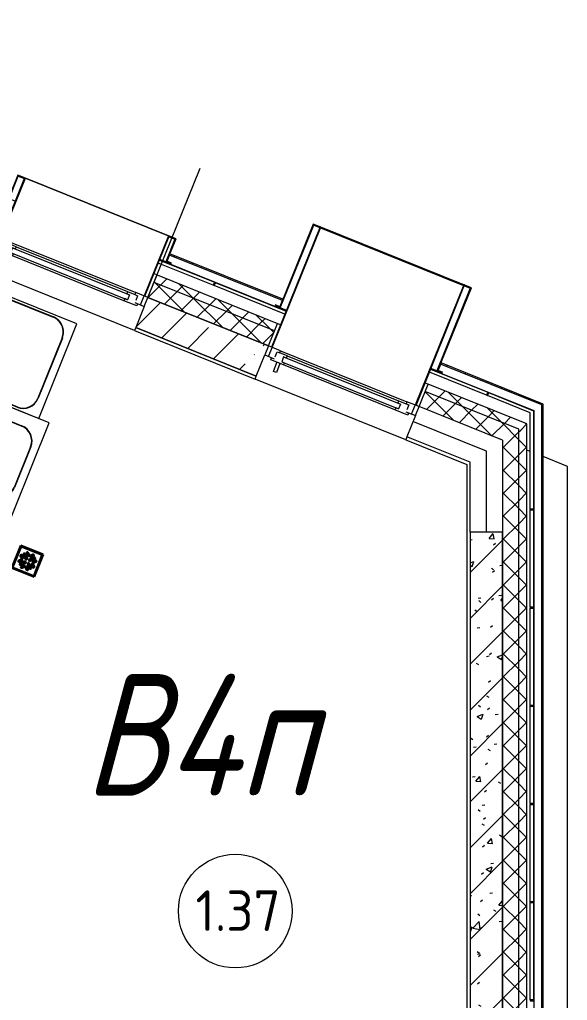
# Model space of a CAD drawing. Header units: millimetres. Extents: x -584918 to 2941280, y 3000189 to 4229862.
# Drawn here: x -411009 to -407636, y 3686126 to 3692171 of the extents above; entities that cross this region are included whole.
import ezdxf

# ---------------------------------------------------------------- set-up
doc = ezdxf.new("R2010")
doc.units = ezdxf.units.MM
for name, color, linetype, lineweight in [('_ Окна', 7, 'Continuous', 0), ('Витраж', 7, 'Continuous', 0), ('Линии', 7, 'Continuous', 0), ('Марки помещений', 7, 'Continuous', 0), ('Обобщенные модели', 7, 'Continuous', 0), ('Окна', 7, 'Continuous', 0), ('Перекрытие', 7, 'Continuous', 0), ('Сантехника', 7, 'Continuous', 0), ('Стены', 7, 'Continuous', 0), ('Стены внутренние', 7, 'Continuous', 0), ('Стены наружные', 7, 'Continuous', 0), ('Стены несущие', 7, 'Continuous', 0), ('Стены отделка', 7, 'Continuous', 0), ('Стены перегородки', 7, 'Continuous', 0), ('Стены штриховка', 7, 'Continuous', 0), ('экспертиза ДУ категории', 1, 'Continuous', 0)]:
    doc.layers.add(name, color=color, linetype=linetype, lineweight=lineweight)
doc.styles.add('GOST Common_2', font='', dxfattribs={"height": 500})
doc.styles.add('mytext', font='isocpeur.ttf', dxfattribs={"width": 0.8, "oblique": 14.999978})
doc.styles.get('GOST Common_2').set_extended_font_data('GOST Common')
pattern_1 = [(45, (-437515.92, 3663725.22), (-235.7317, 235.7317), []), (45, (-437358.77, 3663725.22), (-235.7317, 235.7317), [])]
pattern_2 = [(45, (-437515.92, 3663725.22), (-70.71068, 70.71068), []), (135, (-437515.92, 3663725.22), (-70.71068, -70.71068), [])]

# ---------------------------------------------------------------- blocks, each defined once
blk = doc.blocks.new('VM_Ванная моечная 2-секционная - ГхШ 700х1200-V184-АР Этаж 01')
at = {"layer": 'Сантехника'}
for p, q in [((-600, 0), (600, 0)), ((-600, -5), (-600, 0)), ((600, 0), (600, -5)), ((-600, -5), (-600, -700)), ((-600, -5), (600, -5)), ((600, -700), (600, -5)), ((-450, -150), (-150, -150)), ((-450, -152), (-150, -152)), ((150, -150), (420.7, -150)), ((150, -152), (420.7, -152)), ((-550, -550), (-550, -250)), ((-548, -550), (-548, -250)), ((-52, -250), (-52, -550)), ((-50, -250), (-50, -550)), ((50, -550), (50, -250)), ((52, -550), (52, -250)), ((518.7, -250), (518.7, -550)), ((520.7, -250), (520.7, -550)), ((-150, -648), (-450, -648)), ((-150, -650), (-450, -650)), ((420.7, -648), (150, -648)), ((420.7, -650), (150, -650)), ((-600, -700), (600, -700))]:
    blk.add_line(p, q, dxfattribs=at)
at = {"layer": 'Сантехника', "color": 253, "true_color": 0xaaaaaa}
for p, q in [((-175, -250), (-170.4, -235.9)), ((-169.6, -234.9), (-158.2, -226.6)), ((-157.4, -226.2), (-142.6, -226.2)), ((-141.8, -226.6), (-130.4, -234.9)), ((-129.6, -235.9), (-125, -250)), ((425, -250), (429.6, -235.9)), ((430.8, -234.5), (441.8, -226.6)), ((442.6, -226.2), (457.4, -226.2)), ((458.2, -226.6), (469.6, -234.9)), ((470.4, -235.9), (475, -250)), ((-170.4, -264.1), (-175, -250)), ((-158.2, -273.4), (-169.6, -265.1)), ((-142.6, -273.8), (-157.4, -273.8)), ((-130.4, -265.1), (-141.8, -273.4)), ((-125, -250), (-129.6, -264.1)), ((429.6, -264.1), (425, -250)), ((441.8, -273.4), (430.4, -265.1)), ((457.4, -273.8), (442.6, -273.8)), ((469.6, -265.1), (458.2, -273.4)), ((475, -250), (470.4, -264.1))]:
    blk.add_line(p, q, dxfattribs=at)
at = {"layer": 'Сантехника', "flags": 128}
for points in [[(-25, -125), (-24.5, -122.1), (-23.1, -119.3), (-20.8, -116.7), (-17.7, -114.4), (-13.9, -112.5), (-9.6, -111.1), (-4.9, -110.3), (0, -110), (4.9, -110.3), (9.6, -111.1), (13.9, -112.5), (17.7, -114.4), (20.8, -116.7), (23.1, -119.3), (24.5, -122.1), (25, -125)], [(25, -125), (24.5, -127.9), (23.1, -130.7), (20.8, -133.3), (17.7, -135.6), (13.9, -137.5), (9.6, -138.9), (4.9, -139.7), (0, -140), (-4.9, -139.7), (-9.6, -138.9), (-13.9, -137.5), (-17.7, -135.6), (-20.8, -133.3), (-23.1, -130.7), (-24.5, -127.9), (-25, -125)]]:
    blk.add_lwpolyline(points, dxfattribs=at)
at = {"layer": 'Сантехника'}
for centre, radius, start, end in [((-450, -250), 100, 90, 180), ((-450, -250), 98, 90, 180), ((-150, -250), 100, 360, 90), ((-150, -250), 98, 0, 90), ((150, -250), 100, 90, 180), ((150, -250), 98, 90, 180), ((420.7, -250), 100, 0, 90), ((420.7, -250), 98, 0, 90), ((-150, -250), 25, 0, 180), ((450, -250), 25, 0, 180), ((-150, -250), 25, 180, 360), ((450, -250), 25, 180, 360), ((-450, -550), 100, 180, 270), ((-450, -550), 98, 180, 270), ((-150, -550), 98, 270, 0), ((-150, -550), 100, 270, 0), ((150, -550), 100, 180, 270), ((150, -550), 98, 180, 270), ((420.7, -550), 100, 270, 0), ((420.7, -550), 98, 270, 0)]:
    blk.add_arc(centre, radius, start, end, dxfattribs=at)
blk = doc.blocks.new('VM_Ванная моечная 1-секционная - Ванна моечная для яиц-1155686-АР Этаж 01')
at = {"layer": 'Сантехника'}
for p, q in [((-315, 0), (315, 0)), ((-315, -5), (-315, 0)), ((315, 0), (315, -5)), ((-315, -5), (-315, -630)), ((-315, -5), (315, -5)), ((-200, -50), (200, -50)), ((-200, -52), (200, -52)), ((315, -630), (315, -5)), ((-300, -480), (-300, -150)), ((-298, -480), (-298, -150)), ((298, -150), (298, -480)), ((300, -150), (300, -480)), ((200, -578), (-200, -578)), ((200, -580), (-200, -580)), ((-315, -630), (315, -630))]:
    blk.add_line(p, q, dxfattribs=at)
at = {"layer": 'Сантехника', "color": 253, "true_color": 0xaaaaaa}
for p, q in [((140, -150), (144.6, -135.9)), ((144.6, -164.1), (140, -150)), ((145.4, -134.9), (156.8, -126.6)), ((156.8, -173.4), (145.4, -165.1)), ((157.6, -126.2), (172.4, -126.2)), ((172.4, -173.8), (157.6, -173.8)), ((173.2, -126.6), (184.6, -134.9)), ((184.6, -165.1), (173.2, -173.4)), ((185.4, -135.9), (190, -150)), ((190, -150), (185.4, -164.1))]:
    blk.add_line(p, q, dxfattribs=at)
at = {"layer": 'Сантехника', "flags": 128}
for points in [[(-10, -25), (-9.5, -22.1), (-8.1, -19.3), (-5.8, -16.7), (-2.7, -14.4), (1.1, -12.5), (5.4, -11.1), (10.1, -10.3), (15, -10), (19.9, -10.3), (24.6, -11.1), (28.9, -12.5), (32.7, -14.4), (35.8, -16.7), (38.1, -19.3), (39.5, -22.1), (40, -25)], [(40, -25), (39.5, -27.9), (38.1, -30.7), (35.8, -33.3), (32.7, -35.6), (28.9, -37.5), (24.6, -38.9), (19.9, -39.7), (15, -40), (10.1, -39.7), (5.4, -38.9), (1.1, -37.5), (-2.7, -35.6), (-5.8, -33.3), (-8.1, -30.7), (-9.5, -27.9), (-10, -25)]]:
    blk.add_lwpolyline(points, dxfattribs=at)
at = {"layer": 'Сантехника'}
for centre, radius, start, end in [((-200, -150), 100, 90, 180), ((-200, -150), 98, 90, 180), ((200, -150), 100, 360, 90), ((200, -150), 98, 0, 90), ((165, -150), 25, 0, 180), ((165, -150), 25, 180, 360), ((-200, -480), 100, 180, 270), ((-200, -480), 98, 180, 270), ((200, -480), 98, 270, 0), ((200, -480), 100, 270, 0)]:
    blk.add_arc(centre, radius, start, end, dxfattribs=at)
blk = doc.blocks.new('ADSK_Трап_ПП_Вертикальный - DN50-V195-АР Этаж 01')
at = {"layer": 'Сантехника', "lineweight": 30}
for p, q in [((74, 74), (-74, 74)), ((-74, 74), (-74, -74)), ((-70, 70), (70, 70)), ((-70, -70), (-70, 70)), ((70, 70), (70, -70)), ((74, -74), (74, 74)), ((-51, 14.9), (-40.4, 4.3)), ((-43.9, 22), (-33.3, 11.4)), ((-15.5, 8), (-36.7, 29.2)), ((-8.4, 15), (-29.6, 36.2)), ((-22.4, 43.4), (-11.8, 32.8)), ((-15.4, 50.5), (-4.7, 39.9)), ((14.9, 51), (4.3, 40.4)), ((8, 15.5), (29.2, 36.7)), ((22, 43.9), (11.4, 33.3)), ((15, 8.4), (36.2, 29.6)), ((43.4, 22.4), (32.8, 11.8)), ((50.5, 15.4), (39.9, 4.7)), ((-50.5, -15.4), (-39.9, -4.7)), ((-43.4, -22.4), (-32.8, -11.8)), ((-15, -8.4), (-36.2, -29.6)), ((-8, -15.5), (-29.2, -36.7)), ((-22, -43.9), (-11.4, -33.3)), ((-14.9, -51), (-4.3, -40.4)), ((15.4, -50.5), (4.7, -39.9)), ((8.4, -15), (29.6, -36.2)), ((22.4, -43.4), (11.8, -32.8)), ((15.5, -8), (36.7, -29.2)), ((43.9, -22), (33.3, -11.4)), ((51, -14.9), (40.4, -4.3)), ((-74, -74), (74, -74)), ((70, -70), (-70, -70))]:
    blk.add_line(p, q, dxfattribs=at)
for centre, radius, start, end in [((-47.4, 18.4), 5, 45, 225), ((-36.8, 7.8), 5, 225, 45), ((-33.2, 32.7), 4.99, 45, 225), ((-18.9, 47), 5, 45, 225), ((-12, 11.5), 4.99, 225, 45), ((-8.3, 36.4), 5, 225, 45), ((7.8, 36.8), 5, 135, 315), ((11.5, 12), 4.99, 135, 315), ((18.4, 47.4), 5, 315, 135), ((32.7, 33.2), 4.99, 315, 135), ((36.4, 8.3), 5, 135, 315), ((47, 18.9), 5, 315, 135), ((-47, -18.9), 5, 135, 315), ((-36.4, -8.3), 5, 315, 135), ((-32.7, -33.2), 4.99, 135, 315), ((-18.4, -47.4), 5, 135, 315), ((-11.5, -12), 4.99, 315, 135), ((-7.8, -36.8), 5, 315, 135), ((8.3, -36.4), 5, 45, 225), ((12, -11.5), 4.99, 45, 225), ((18.9, -47), 5, 225, 45), ((33.2, -32.7), 4.99, 225, 45), ((36.8, -7.8), 5, 45, 225), ((47.4, -18.4), 5, 225, 45)]:
    blk.add_arc(centre, radius, start, end, dxfattribs=at)
blk = doc.blocks.new('ВК_Домодедово_rvt-1-АР Этаж 01')
at = {"layer": 'Сантехника', "color": 253, "lineweight": 9, "true_color": 0xaaaaaa}
for name, p, rotation in [('VM_Ванная моечная 1-секционная - Ванна моечная для яиц-1155686-АР Этаж 01', (26157.4, 26513.8), 68.05130091645783), ('VM_Ванная моечная 2-секционная - ГхШ 700х1200-V184-АР Этаж 01', (25815.4, 25665.1), 68.05130091645731), ('ADSK_Трап_ПП_Вертикальный - DN50-V195-АР Этаж 01', (26554.4, 25107.5), 338.0499999999996)]:
    blk.add_blockref(name, p, dxfattribs=dict(at, rotation=rotation))
blk = doc.blocks.new('Откос с зашивкой _верх_низ_ - Откос-7922502-АР Этаж 01')
at = {"layer": 'Обобщенные модели'}
for p, q in [((-525, 100), (-525, -50)), ((-475, 100), (-525, 100)), ((-520, -55), (-520, 95)), ((-520, 95), (-475, 95)), ((-480, 100), (-480, -300)), ((-475, 100), (-480, 100)), ((475, 100), (-475, 100)), ((-475, -300), (-475, 100)), ((-475, 95), (-475, 100)), ((-475, 100), (475, 100)), ((480, 100), (475, 100)), ((475, 100), (475, -300)), ((525, 100), (475, 100)), ((475, 100), (475, 95)), ((475, 95), (520, 95)), ((480, -300), (480, 100)), ((520, 95), (520, -55)), ((525, -50), (525, 100)), ((-525, -50), (-555, -50)), ((-555, -50), (-555, -55)), ((-555, -55), (-520, -55)), ((-480, -55), (-520, -55)), ((520, -55), (480, -55)), ((520, -55), (555, -55)), ((555, -50), (525, -50)), ((555, -55), (555, -50))]:
    blk.add_line(p, q, dxfattribs=at)
blk = doc.blocks.new('Откос с зашивкой _верх_низ_ - Откос-7922460-АР Этаж 01')
at = {"layer": 'Обобщенные модели'}
for p, q in [((-525, 500), (-525, -50)), ((-475, 500), (-525, 500)), ((-520, -55), (-520, 495)), ((-520, 495), (-475, 495)), ((-480, 500), (-480, -300)), ((-475, 500), (-480, 500)), ((475, 500), (-475, 500)), ((-475, -300), (-475, 500)), ((-475, 495), (-475, 500)), ((-475, 500), (475, 500)), ((-475, 495), (475, 495)), ((480, 500), (475, 500)), ((475, 500), (475, -300)), ((525, 500), (475, 500)), ((475, 500), (475, 495)), ((475, 495), (520, 495)), ((480, -300), (480, 500)), ((520, 495), (520, -55)), ((525, -50), (525, 500)), ((-525, -50), (-555, -50)), ((-555, -50), (-555, -55)), ((-555, -55), (-520, -55)), ((-480, -55), (-520, -55)), ((520, -55), (480, -55)), ((520, -55), (555, -55)), ((555, -50), (525, -50)), ((555, -55), (555, -50))]:
    blk.add_line(p, q, dxfattribs=at)
blk = doc.blocks.new('Окно_ПВХ_1Створка_1Фрамуга-верх - ОП_1800_h_х950_1ст1фр-7964606-АР Этаж 01')
at = {"layer": '_ Окна'}
for p, q in [((-419, 100), (-500, 100)), ((-500, 100), (-500, 40)), ((-475, 40), (-475, 100)), ((-437, 54), (-437, 86)), ((-437, 86), (-419, 86)), ((-419, 86), (-419, 100)), ((-370, 86), (-419, 86)), ((-388, 72), (-388, 40)), ((-370, 72), (-388, 72)), ((-388, 72), (388, 72)), ((-370, 86), (-370, 72)), ((370, 86), (370, 72)), ((370, 86), (419, 86)), ((370, 72), (388, 72)), ((388, 72), (388, 40)), ((419, 100), (419, 86)), ((500, 100), (419, 100)), ((419, 86), (437, 86)), ((437, 86), (437, 54)), ((475, 40), (475, 100)), ((500, 40), (500, 100)), ((-500, 40), (-437, 40)), ((-455, 26), (-455, 40)), ((-370, 26), (-455, 26)), ((-388, 40), (-370, 40)), ((-388, 40), (388, 40)), ((-370, 40), (-370, 26)), ((370, 40), (370, 26)), ((388, 40), (370, 40)), ((455, 26), (370, 26)), ((437, 40), (500, 40)), ((455, 40), (455, 26))]:
    blk.add_line(p, q, dxfattribs=at)
at = {"layer": 'Окна'}
for p, q in [((-419, 100), (419, 100)), ((-370, 86), (370, 86)), ((-413.5, -34), (-413.5, 26)), ((-393.5, 26), (-393.5, -34)), ((370, 26), (-370, 26)), ((-393.5, -34), (-413.5, -34))]:
    blk.add_line(p, q, dxfattribs=at)
blk = doc.blocks.new('Прямоугольный импост - 5х20 мм  _зазор керамогранита цоколя_-7684918-АР Этаж 01')
at = {"layer": 'Витраж'}
for p, q in [((-2.5, -10), (-2.5, 10)), ((-2.5, 10), (2.5, 10)), ((2.5, 10), (2.5, -10)), ((2.5, -10), (-2.5, -10))]:
    blk.add_line(p, q, dxfattribs=at)
blk = doc.blocks.new('ASVP_Марка_Помещение_ДваЗначения - Номер Площадь-685795-АР Этаж 01')
at = {"layer": 'Марки помещений'}
blk.add_circle((0, 0), 3.5, dxfattribs=at)

msp = doc.modelspace()

# ---------------------------------------------------------------- hatches: boundary and pattern name
at = {"layer": 'Стены внутренние'}
h = msp.add_hatch(dxfattribs=at)
h.set_pattern_fill('FP_30', color=256, style=0, pattern_type=2)
h.set_pattern_definition([(45, (-437515.92, 3663725.22), (-224.5064, 224.5064), []), (45, (-437291.42, 3663725.22), (-224.5064, 224.5064), [396.875, -79.375, 3.353, -76.022])])
h.paths.add_polyline_path([(-409551.705, 3689973.854), (-409476.95, 3690159.358), (-410218.965, 3690458.379), (-410293.72, 3690272.875), (-409618.315, 3690000.697)])
at = {"layer": 'Стены наружные'}
h = msp.add_hatch(dxfattribs=at)
h.set_pattern_fill('FP_57', color=256, style=0, pattern_type=2)
h.set_pattern_definition(pattern_2)
h.paths.add_polyline_path([(-407884.658, 3689625.502), (-407884.658, 3689679.41), (-408493.364, 3689924.709), (-408512.053, 3689878.333), (-407934.658, 3689645.652)])
h.paths.add_polyline_path([(-409439.572, 3690252.11), (-409420.883, 3690298.486), (-410162.898, 3690597.507), (-410181.587, 3690551.131), (-409453.762, 3690257.828)])
h.paths.add_polyline_path([(-411109.106, 3690924.907), (-411090.417, 3690971.283), (-411832.432, 3691270.304), (-411851.121, 3691223.928), (-411123.296, 3690930.625)])
h.paths.add_polyline_path([(-412778.64, 3691597.704), (-412759.951, 3691644.08), (-413687.47, 3692017.856), (-413706.159, 3691971.48), (-412792.83, 3691603.422)])
h.paths.add_polyline_path([(-414633.678, 3692345.257), (-414614.989, 3692391.633), (-415357.004, 3692690.654), (-415375.693, 3692644.278), (-414647.868, 3692350.975)])
h.paths.add_polyline_path([(-416303.212, 3693018.054), (-416284.523, 3693064.43), (-417583.05, 3693587.717), (-417601.738, 3693541.341), (-416317.402, 3693023.772)])
h.paths.add_polyline_path([(-418529.257, 3693915.117), (-418510.569, 3693961.493), (-419252.584, 3694260.514), (-419271.272, 3694214.138), (-418543.447, 3693920.835)])
h.paths.add_polyline_path([(-420198.791, 3694587.914), (-420180.103, 3694634.29), (-421664.133, 3695232.332), (-421682.822, 3695185.956), (-420208.067, 3694591.652)])
h.paths.add_polyline_path([(-422610.34, 3695559.733), (-422591.652, 3695606.109), (-423333.667, 3695905.13), (-423352.356, 3695858.754), (-422624.53, 3695565.451)])
h.paths.add_polyline_path([(-424279.874, 3696232.53), (-424261.186, 3696278.906), (-425003.201, 3696577.927), (-425021.89, 3696531.551), (-424284.789, 3696234.51)])
h.paths.add_polyline_path([(-425949.408, 3696905.327), (-425930.72, 3696951.703), (-426672.735, 3697250.724), (-426691.424, 3697204.348), (-425963.598, 3696911.045)])
h.paths.add_polyline_path([(-427618.943, 3697578.124), (-427600.254, 3697624.5), (-429919.051, 3698558.941), (-429937.74, 3698512.565), (-427823.827, 3697660.69)])
h = msp.add_hatch(dxfattribs=at)
h.set_pattern_fill('FP_57', color=256, style=0, pattern_type=2)
h.set_pattern_definition(pattern_2)
h.paths.add_polyline_path([(-407934.658, 3689537.837), (-407934.658, 3689645.652), (-408512.053, 3689878.333), (-408549.431, 3689785.581), (-408034.658, 3689578.136)])
h.paths.add_polyline_path([(-409476.95, 3690159.358), (-409439.572, 3690252.11), (-410181.587, 3690551.131), (-410218.965, 3690458.379), (-409499.376, 3690168.395)])
h.paths.add_polyline_path([(-411146.484, 3690832.155), (-411109.106, 3690924.907), (-411851.121, 3691223.928), (-411888.499, 3691131.176), (-411168.91, 3690841.193)])
h.paths.add_polyline_path([(-412816.018, 3691504.952), (-412778.64, 3691597.704), (-413706.159, 3691971.48), (-413743.537, 3691878.729), (-412838.444, 3691513.99)])
h.paths.add_polyline_path([(-414671.056, 3692252.505), (-414633.678, 3692345.257), (-415375.693, 3692644.278), (-415413.071, 3692551.526), (-414693.482, 3692261.542)])
h.paths.add_polyline_path([(-416340.59, 3692925.302), (-416303.212, 3693018.054), (-417601.738, 3693541.341), (-417639.116, 3693448.589), (-416363.016, 3692934.34)])
h.paths.add_polyline_path([(-418566.635, 3693822.365), (-418529.257, 3693915.117), (-419271.272, 3694214.138), (-419308.65, 3694121.386), (-418589.062, 3693831.403)])
h.paths.add_polyline_path([(-420236.169, 3694495.162), (-420198.791, 3694587.914), (-421682.822, 3695185.956), (-421720.199, 3695093.204), (-420245.444, 3694498.9)])
h.paths.add_polyline_path([(-422647.718, 3695466.981), (-422610.34, 3695559.733), (-423352.356, 3695858.754), (-423389.733, 3695766.002), (-422670.145, 3695476.018)])
h.paths.add_polyline_path([(-424317.252, 3696139.778), (-424279.874, 3696232.53), (-425021.89, 3696531.551), (-425059.267, 3696438.799), (-424339.679, 3696148.816)])
h.paths.add_polyline_path([(-425986.786, 3696812.575), (-425949.408, 3696905.327), (-426691.424, 3697204.348), (-426728.801, 3697111.596), (-426009.213, 3696821.613)])
h.paths.add_polyline_path([(-427656.32, 3697485.373), (-427618.943, 3697578.124), (-429844.988, 3698475.188), (-429882.365, 3698382.436), (-427678.747, 3697494.41)])
h = msp.add_hatch(dxfattribs=at)
h.set_pattern_fill('FP_6', color=256, style=0, pattern_type=2)
h.set_pattern_definition(pattern_1)
h.paths.add_polyline_path([(-409390.995, 3690439.538), (-409388.005, 3690446.958), (-410083.644, 3690727.29), (-410086.634, 3690719.87), (-409403.925, 3690444.748)])
h = msp.add_hatch(dxfattribs=at)
h.set_pattern_fill('FP_6', color=256, style=0, pattern_type=2)
h.set_pattern_definition(pattern_1)
h.paths.add_polyline_path([(-407793.026, 3689795.58), (-407793.026, 3689804.205), (-408414.11, 3690054.493), (-408417.1, 3690047.073), (-407806.429, 3689800.981)])
h = msp.add_hatch(dxfattribs=at)
h.set_pattern_fill('FP_6', color=256, style=0, pattern_type=2)
h.set_pattern_definition(pattern_1)
h.paths.add_polyline_path([(-407785.026, 3686430.119), (-407785.026, 3689800.981), (-407793.026, 3689804.205), (-407793.026, 3686430.119)])
h = msp.add_hatch(dxfattribs=at)
h.set_pattern_fill('FP_57', color=256, style=0, pattern_type=2)
h.set_pattern_definition(pattern_2)
h.paths.add_polyline_path([(-407934.658, 3685450.96), (-407884.658, 3685450.96), (-407884.658, 3689625.502), (-407934.658, 3689645.652), (-407934.658, 3686449.664)])
h = msp.add_hatch(dxfattribs=at)
h.set_pattern_fill('FP_57', color=256, style=0, pattern_type=2)
h.set_pattern_definition(pattern_2)
h.paths.add_polyline_path([(-407934.658, 3685450.96), (-407934.658, 3689537.837), (-408034.658, 3689578.136), (-408034.658, 3685450.96)])
h = msp.add_hatch(dxfattribs=at)
h.set_pattern_fill('FP_1', color=256, style=0, pattern_type=2)
h.set_pattern_definition([(45, (-437515.92, 3663725.22), (-141.4214, 141.4214), [])])
h.paths.add_polyline_path([(-408135.026, 3685480.357), (-408035.026, 3685480.357), (-408035.026, 3689010.768), (-408235.026, 3689010.768), (-408235.026, 3685480.357)])
h = msp.add_hatch(dxfattribs=at)
h.set_pattern_fill('FP_2', color=256, style=0, pattern_type=2)
h.set_pattern_definition([(50, (-437515.92, 3663725.22), (364.368, -31.8783), [38.1, -419.1]), (355, (-437515.92, 3663725.2), (-70.486, 382.1133), [30.48, -335.28]), (100.451, (-437485.56, 3663722.56), (293.885, 350.2334), [32.38, -356.18]), (46.184, (-437515.92, 3663826.8), (542.1585, -84.086), [57.15, -628.65]), (96.636, (-437470.74, 3663819.8), (474.805, 494.8554), [48.57, -534.27]), (351.184, (-437515.9, 3663826.8), (474.81, 494.85), [45.72, -502.92]), (21, (-437465.12, 3663801.42), (303.2285, -204.5305), [38.1, -419.1]), (326, (-437465.12, 3663801.4), (123.604, 368.376), [30.48, -335.28]), (71.451, (-437439.86, 3663784.37), (426.834, 163.8427), [32.38, -356.18]), (37.5, (-437515.92, 3663725.22), (6.17665, 169.11015), [16.764, -314.452, 16.764, -323.596, -336.55]), (37.5, (-437515.92, 3663725.22), (6.17665, 169.11015), [-671.576, 16.764, -319.786]), (7.5, (-437515.92, 3663725.22), (133.6389, 200.3615), [16.764, -177.292, 16.764, -306.832, -128.27]), (7.5, (-437515.92, 3663725.22), (133.6389, 200.3615), [-517.652, 16.764, -111.506]), (327.5, (-437629.21, 3663725.22), (271.1818, -11.45836), [16.764, -110.236, 16.764, -379.476, -525.78]), (327.5, (-437629.21, 3663725.22), (271.1818, -11.45836), [-523.24, 16.764, -509.016]), (317.5, (-437680, 3663725.22), (296.2585, 50.8528), [16.764, -148.336, 16.764, -246.38, -373.38]), (317.5, (-437680, 3663725.22), (296.2585, 50.8528), [-428.244, 16.764, -356.616])])
h.paths.add_polyline_path([(-408135.026, 3685480.357), (-408035.026, 3685480.357), (-408035.026, 3689010.768), (-408235.026, 3689010.768), (-408235.026, 3685480.357)])
h = msp.add_hatch(dxfattribs=at)
h.set_pattern_fill('FP_6', color=256, style=0, pattern_type=2)
h.set_pattern_definition(pattern_1)
h.paths.add_polyline_path([(-407793.026, 3683283.243), (-407785.026, 3683303.095), (-407785.026, 3686430.119), (-407793.026, 3686430.119), (-407793.026, 3683292.939)])

# ---------------------------------------------------------------- linework, layer by layer
at = {"layer": 'Линии'}
msp.add_line((-410218.965, 3690458.379), (-409897.517, 3691256.045), dxfattribs=at)
at = {"layer": 'Перекрытие'}
for p, q in [((-408135.026, 3689510.768), (-408586.809, 3689692.83)), ((-407865.026, 3689509.776), (-407884.658, 3689517.688)), ((-408135.026, 3689010.768), (-408135.026, 3689510.768)), ((-407843.026, 3689500.911), (-407845.026, 3689501.717)), ((-407635.971, 3689417.471), (-407785.026, 3689477.537)), ((-407635.971, 3684454.187), (-407635.971, 3689417.471))]:
    msp.add_line(p, q, dxfattribs=at)
at = {"layer": 'Стены'}
for p, q in [((-409816.74, 3690533.48), (-410155.285, 3690669.908)), ((-410147.809, 3690688.459), (-409809.265, 3690552.03)), ((-409809.265, 3690552.03), (-409816.74, 3690533.48)), ((-409804.627, 3690550.162), (-409812.103, 3690531.611)), ((-409804.627, 3690550.162), (-409368.693, 3690374.487)), ((-409376.169, 3690355.936), (-409812.103, 3690531.611)), ((-408478.275, 3690015.661), (-408125.818, 3689873.626)), ((-408133.293, 3689855.076), (-408485.751, 3689997.111)), ((-408125.818, 3689873.626), (-408133.293, 3689855.076)), ((-408121.18, 3689871.758), (-408128.656, 3689853.207)), ((-407865.026, 3689746.968), (-408128.656, 3689853.207)), ((-408121.18, 3689871.758), (-407845.026, 3689760.471)), ((-407845.026, 3689760.471), (-407845.026, 3689153.72)), ((-407865.026, 3689153.72), (-407865.026, 3689746.968)), ((-407845.026, 3689153.72), (-407865.026, 3689153.72)), ((-407865.026, 3688548.72), (-407865.026, 3689148.72)), ((-407845.026, 3689148.72), (-407865.026, 3689148.72)), ((-407845.026, 3689148.72), (-407845.026, 3688548.72)), ((-407845.026, 3688548.72), (-407865.026, 3688548.72)), ((-407865.026, 3687943.72), (-407865.026, 3688543.72)), ((-407845.026, 3688543.72), (-407865.026, 3688543.72)), ((-407845.026, 3688543.72), (-407845.026, 3687943.72)), ((-407845.026, 3687943.72), (-407865.026, 3687943.72)), ((-407865.026, 3687338.72), (-407865.026, 3687938.72)), ((-407845.026, 3687938.72), (-407865.026, 3687938.72)), ((-407845.026, 3687938.72), (-407845.026, 3687338.72)), ((-407845.026, 3687338.72), (-407865.026, 3687338.72)), ((-407865.026, 3686733.72), (-407865.026, 3687333.72)), ((-407845.026, 3687333.72), (-407865.026, 3687333.72)), ((-407845.026, 3687333.72), (-407845.026, 3686733.72)), ((-407845.026, 3686733.72), (-407865.026, 3686733.72)), ((-407865.026, 3686128.72), (-407865.026, 3686728.72)), ((-407845.026, 3686728.72), (-407865.026, 3686728.72)), ((-407845.026, 3686728.72), (-407845.026, 3686128.72)), ((-407845.026, 3686128.72), (-407865.026, 3686128.72))]:
    msp.add_line(p, q, dxfattribs=at)
at = {"layer": 'Стены внутренние'}
for p, q in [((-410301.196, 3690254.325), (-411210.164, 3690620.625)), ((-408631.662, 3689581.527), (-409559.181, 3689955.304)), ((-408571.857, 3689729.93), (-408624.186, 3689600.078))]:
    msp.add_line(p, q, dxfattribs=at)
at = {"layer": 'Стены наружные'}
for p, q in [((-410105.323, 3690673.494), (-410147.061, 3690690.314)), ((-410181.449, 3690604.982), (-410162.898, 3690597.507)), ((-409367.946, 3690376.342), (-409409.684, 3690393.162)), ((-409420.883, 3690298.486), (-409402.333, 3690291.01)), ((-408435.789, 3690000.697), (-408477.527, 3690017.516)), ((-408511.915, 3689932.185), (-408493.364, 3689924.709))]:
    msp.add_line(p, q, dxfattribs=at)
at = {"layer": 'Стены несущие'}
for p, q in [((-409476.95, 3690159.358), (-410218.965, 3690458.379)), ((-410218.965, 3690458.379), (-409476.95, 3690159.358)), ((-410241.391, 3690402.728), (-410293.72, 3690272.875)), ((-410293.72, 3690272.875), (-409551.705, 3689973.854)), ((-409551.705, 3689973.854), (-410293.72, 3690272.875)), ((-409551.705, 3689973.854), (-409499.376, 3690103.707)), ((-408235.026, 3689010.768), (-408235.026, 3685480.357)), ((-408035.026, 3689010.768), (-408235.026, 3689010.768)), ((-408035.026, 3685480.357), (-408035.026, 3689010.768))]:
    msp.add_line(p, q, dxfattribs=at)
at = {"layer": 'Стены отделка'}
for p, q in [((-410083.644, 3690727.29), (-410105.323, 3690673.494)), ((-409388.005, 3690446.958), (-410083.644, 3690727.29)), ((-410105.323, 3690673.494), (-409409.684, 3690393.162)), ((-409409.684, 3690393.162), (-409388.005, 3690446.958)), ((-410293.72, 3690272.875), (-410301.196, 3690254.325)), ((-410301.196, 3690254.325), (-409559.181, 3689955.304)), ((-408414.11, 3690054.493), (-408435.789, 3690000.697)), ((-408435.789, 3690000.697), (-407843.026, 3689761.822)), ((-407785.026, 3689800.981), (-408414.11, 3690054.493)), ((-409559.181, 3689955.304), (-409551.705, 3689973.854)), ((-407843.026, 3689761.822), (-407843.026, 3683292.939)), ((-407785.026, 3683281.692), (-407785.026, 3689800.981)), ((-408624.186, 3689600.078), (-408631.662, 3689581.527)), ((-408631.662, 3689581.527), (-408255.026, 3689429.748)), ((-408235.026, 3689443.252), (-408624.186, 3689600.078)), ((-408255.026, 3689429.748), (-408255.026, 3685486.396)), ((-408235.026, 3689010.768), (-408235.026, 3689443.252))]:
    msp.add_line(p, q, dxfattribs=at)
at = {"layer": 'Стены перегородки'}
for p, q in [((-410218.965, 3690458.379), (-410162.898, 3690597.507)), ((-410162.898, 3690597.507), (-409420.883, 3690298.486)), ((-409476.95, 3690159.358), (-409420.883, 3690298.486)), ((-408549.431, 3689785.581), (-408493.364, 3689924.709)), ((-407884.658, 3689679.41), (-408493.364, 3689924.709)), ((-408034.658, 3689578.136), (-408549.431, 3689785.581)), ((-407884.658, 3683435.766), (-407884.658, 3689679.41)), ((-408034.658, 3689578.136), (-408034.658, 3683464.853))]:
    msp.add_line(p, q, dxfattribs=at)
at = {"layer": 'Стены штриховка'}
for p, q in [((-409390.995, 3690439.538), (-410086.634, 3690719.87)), ((-409439.572, 3690252.11), (-410181.587, 3690551.131)), ((-407793.026, 3689795.58), (-408417.1, 3690047.073)), ((-407934.658, 3689645.652), (-408512.053, 3689878.333)), ((-407793.026, 3683283.243), (-407793.026, 3689795.58)), ((-407934.658, 3683445.461), (-407934.658, 3689645.652))]:
    msp.add_line(p, q, dxfattribs=at)

# ---------------------------------------------------------------- block references
msp.add_blockref('ВК_Домодедово_rvt-1-АР Этаж 01', (-437515.924, 3663725.217))
at = {"layer": 'Витраж', "extrusion": (0, 0, -1)}
for p, rotation in [((409810.684, 3690541.821), 201.9486990835426), ((408127.237, 3689863.417), 201.9486990835426), ((407855.026, 3689151.22), 270.0000000000006), ((407855.026, 3688546.22), 270.0000000000006), ((407855.026, 3687941.22), 270.0000000000006), ((407855.026, 3687336.22), 270.0000000000006), ((407855.026, 3686731.22), 270.0000000000006), ((407855.026, 3686126.22), 270.0000000000006)]:
    msp.add_blockref('Прямоугольный импост - 5х20 мм  _зазор керамогранита цоколя_-7684918-АР Этаж 01', p, dxfattribs=dict(at, rotation=rotation))
at = {"layer": 'Марки помещений', "xscale": 99.99999999999993, "yscale": 99.99999999999993, "zscale": 99.99999999999993}
msp.add_blockref('ASVP_Марка_Помещение_ДваЗначения - Номер Площадь-685795-АР Этаж 01', (-409681.527, 3686676.49), dxfattribs=at)
at = {"layer": 'Обобщенные модели', "rotation": 338.0513009164576}
for name, p in [('Откос с зашивкой _верх_низ_ - Откос-7922502-АР Этаж 01', (-410570.591, 3690923.522)), ('Откос с зашивкой _верх_низ_ - Откос-7922460-АР Этаж 01', (-408901.057, 3690250.725))]:
    msp.add_blockref(name, p, dxfattribs=at)
at = {"layer": 'Окна', "rotation": 338.0513009164574}
for p in [(-410720.102, 3690552.515), (-409050.568, 3689879.718)]:
    msp.add_blockref('Окно_ПВХ_1Створка_1Фрамуга-верх - ОП_1800_h_х950_1ст1фр-7964606-АР Этаж 01', p, dxfattribs=at)

# ---------------------------------------------------------------- texts
at = {"layer": 'Марки помещений', "insert": (-409926.334, 3686804.215), "char_height": 250, "width": 606.07575, "attachment_point": 1, "style": 'GOST Common_2'}
msp.add_mtext('1.37', dxfattribs=at)
at = {"layer": 'экспертиза ДУ категории', "lineweight": 50, "insert": (-410613.577, 3688137.547), "char_height": 750, "attachment_point": 1, "style": 'mytext'}
msp.add_mtext_dynamic_manual_height_columns('В4п', width=2459.42723, gutter_width=17359.771, heights=[0], dxfattribs=at)

doc.saveas('drawing.dxf')
